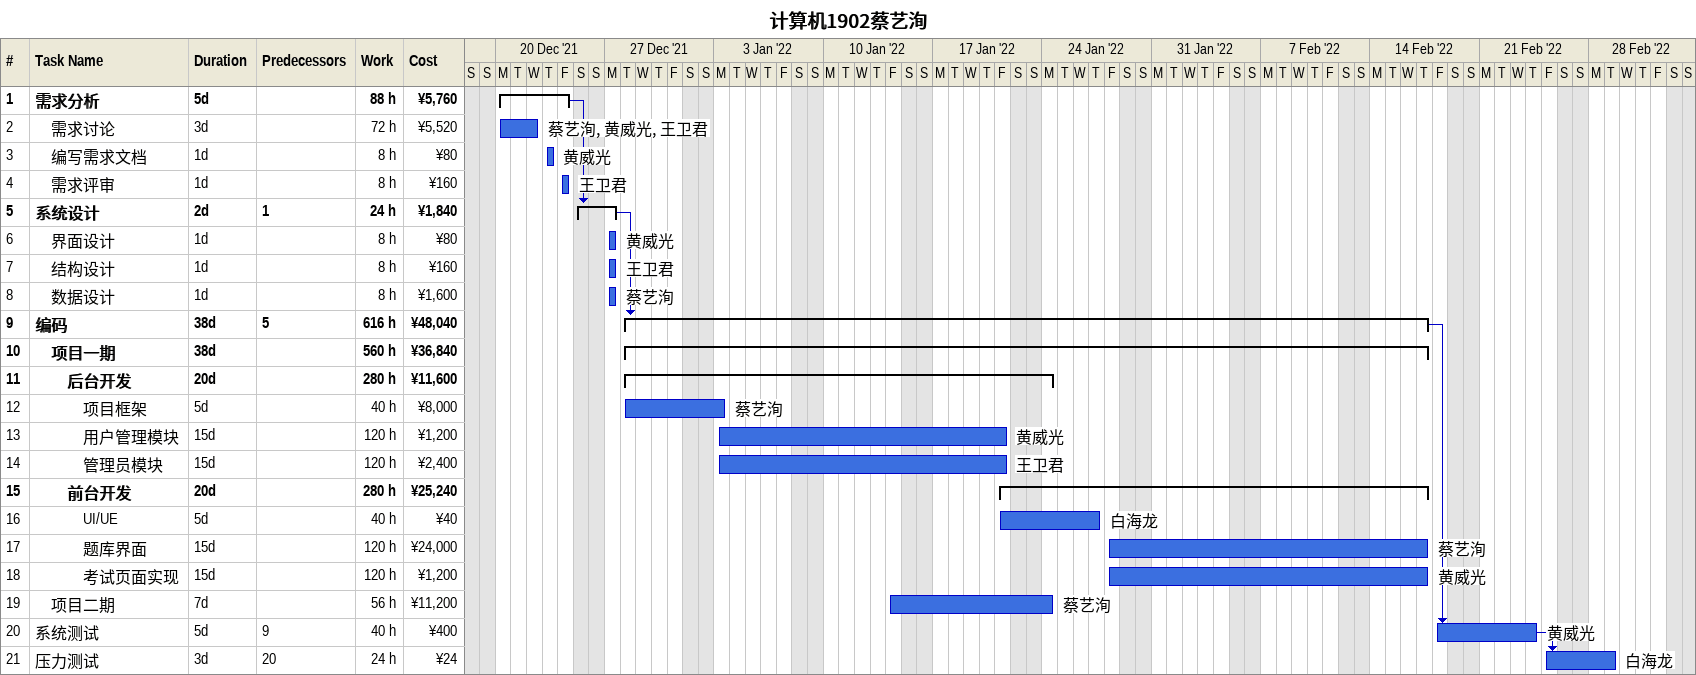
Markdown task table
计算机1902蔡艺洵

| ID | Level | Task | Duration | Start | Finish | Predecessors | Resources | Work (h) | Cost (¥) |
|---|---|---|---|---|---|---|---|---|---|
| 1 | 1 | **需求分析** | 5d | 2021-12-20 | 2021-12-24 |  |  | 88 | 5760 |
| 2 | 2 | 需求讨论 | 3d | 2021-12-20 | 2021-12-22 |  | 蔡艺洵, 黄威光, 王卫君 | 72 | 5520 |
| 3 | 2 | 编写需求文档 | 1d | 2021-12-23 | 2021-12-23 |  | 黄威光 | 8 | 80 |
| 4 | 2 | 需求评审 | 1d | 2021-12-24 | 2021-12-24 |  | 王卫君 | 8 | 160 |
| 5 | 1 | **系统设计** | 2d | 2021-12-25 | 2021-12-27 | 1 |  | 24 | 1840 |
| 6 | 2 | 界面设计 | 1d | 2021-12-27 | 2021-12-27 |  | 黄威光 | 8 | 80 |
| 7 | 2 | 结构设计 | 1d | 2021-12-27 | 2021-12-27 |  | 王卫君 | 8 | 160 |
| 8 | 2 | 数据设计 | 1d | 2021-12-27 | 2021-12-27 |  | 蔡艺洵 | 8 | 1600 |
| 9 | 1 | **编码** | 38d | 2021-12-28 | 2022-02-17 | 5 |  | 616 | 48040 |
| 10 | 2 | **项目一期** | 38d | 2021-12-28 | 2022-02-17 |  |  | 560 | 36840 |
| 11 | 3 | **后台开发** | 20d | 2021-12-28 | 2022-01-24 |  |  | 280 | 11600 |
| 12 | 4 | 项目框架 | 5d | 2021-12-28 | 2022-01-03 |  | 蔡艺洵 | 40 | 8000 |
| 13 | 4 | 用户管理模块 | 15d | 2022-01-03 | 2022-01-21 |  | 黄威光 | 120 | 1200 |
| 14 | 4 | 管理员模块 | 15d | 2022-01-03 | 2022-01-21 |  | 王卫君 | 120 | 2400 |
| 15 | 3 | **前台开发** | 20d | 2022-01-21 | 2022-02-17 |  |  | 280 | 25240 |
| 16 | 4 | UI/UE | 5d | 2022-01-21 | 2022-01-27 |  | 白海龙 | 40 | 40 |
| 17 | 4 | 题库界面 | 15d | 2022-01-28 | 2022-02-17 |  | 蔡艺洵 | 120 | 24000 |
| 18 | 4 | 考试页面实现 | 15d | 2022-01-28 | 2022-02-17 |  | 黄威光 | 120 | 1200 |
| 19 | 2 | 项目二期 | 7d | 2022-01-14 | 2022-01-24 |  | 蔡艺洵 | 56 | 11200 |
| 20 | 1 | 系统测试 | 5d | 2022-02-18 | 2022-02-24 | 9 | 黄威光 | 40 | 400 |
| 21 | 1 | 压力测试 | 3d | 2022-02-25 | 2022-03-01 | 20 | 白海龙 | 24 | 24 |
